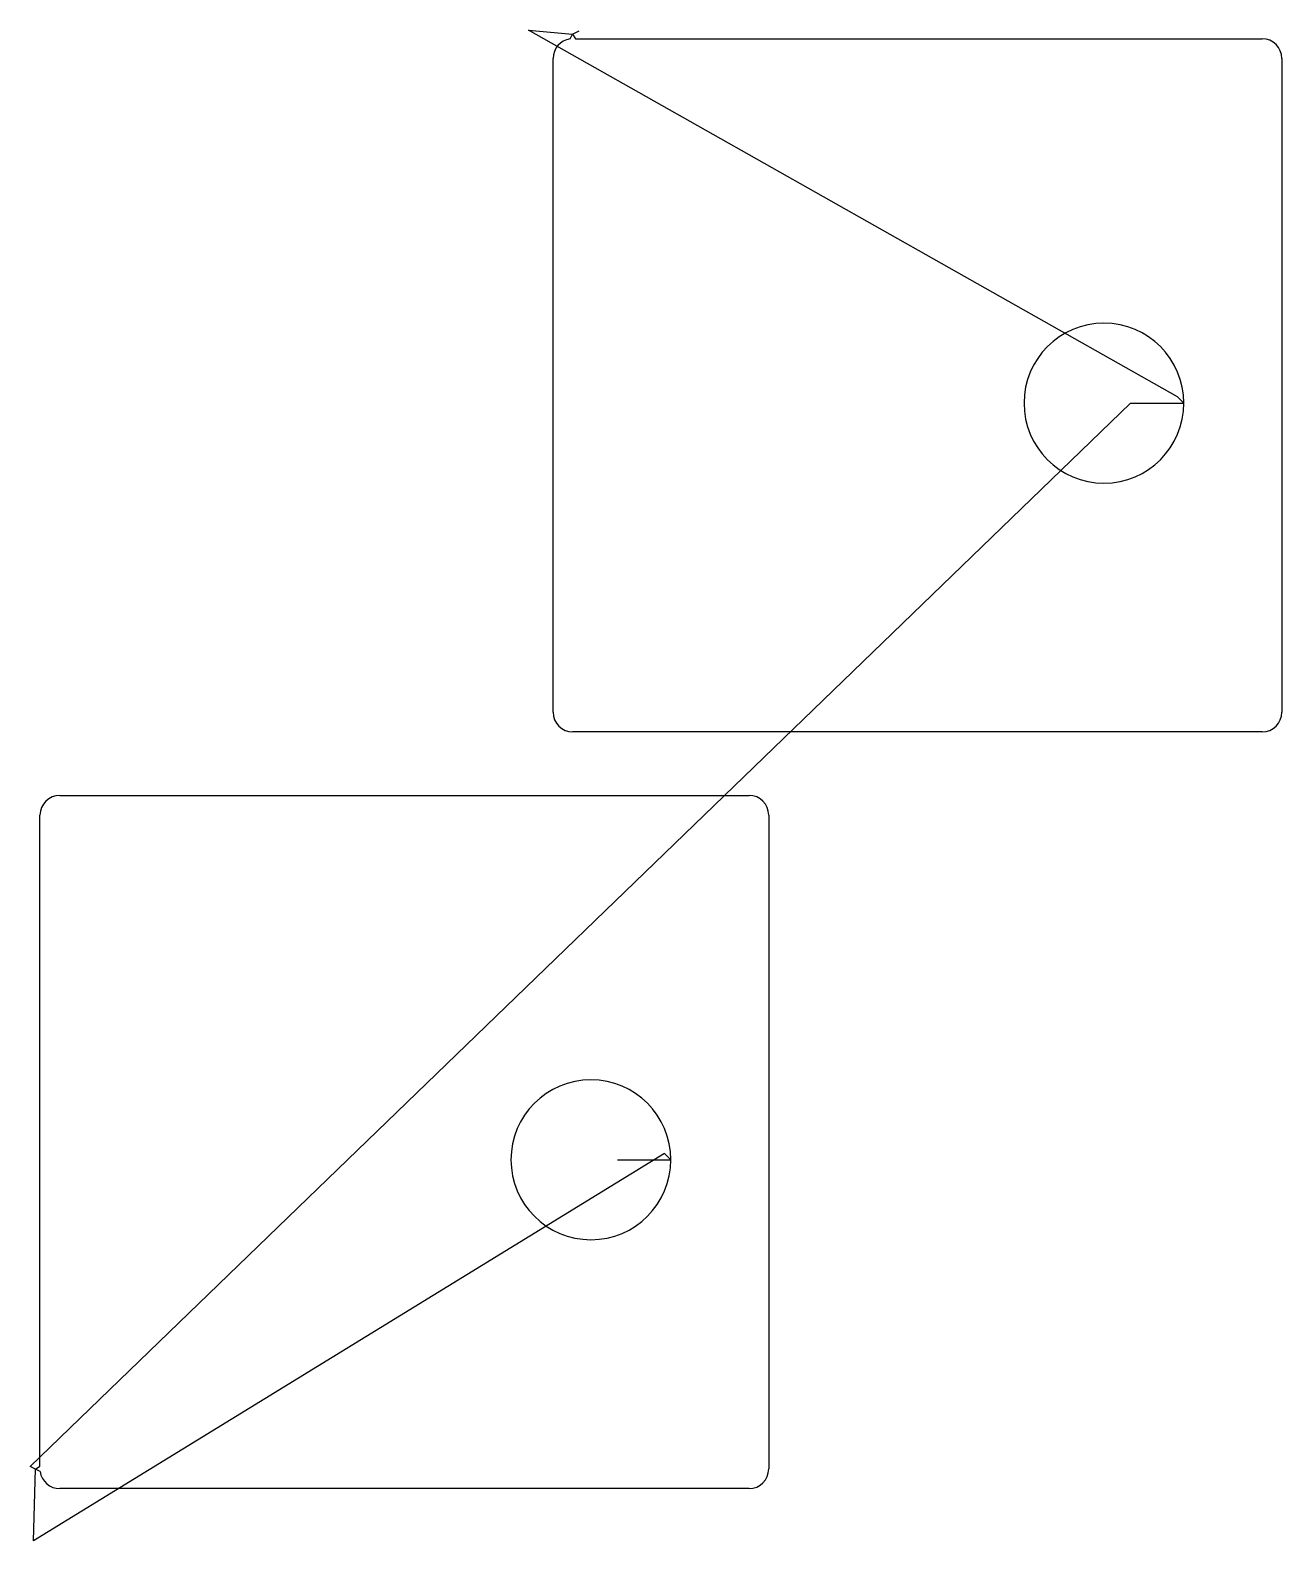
# Model space of a CAD drawing. Header units: metres. Extents: x 85 to 789, y 482 to 1332.
import ezdxf

# ---------------------------------------------------------------- set-up
doc = ezdxf.new("R2010")
doc.units = ezdxf.units.M

msp = doc.modelspace()

# ---------------------------------------------------------------- linework, layer by layer
at = {"layer": 'TOOL_0'}
for p, q in [((730.832, 1125.701), (365.444, 1332.079)), ((365.444, 1332.079), (390.28, 1329.813)), ((388.869, 1327.163), (390.28, 1329.812)), ((390.28, 1329.812), (393.88, 1331.671)), ((390.28, 1329.813), (391.867, 1327.265)), ((391.867, 1327.265), (778.367, 1327.265)), ((379.267, 948.165), (379.267, 1316.165)), ((789.467, 1316.165), (789.467, 948.165)), ((734.368, 1122.165), (730.832, 1125.701)), ((84.963, 523.545), (704.368, 1122.165)), ((704.368, 1122.165), (734.368, 1122.165)), ((778.367, 937.065), (390.367, 937.065)), ((101.568, 901.363), (489.568, 901.363)), ((90.468, 523.763), (90.468, 890.263)), ((500.668, 890.263), (500.668, 522.263)), ((442.033, 699.799), (86.849, 481.802)), ((445.569, 696.263), (442.033, 699.799)), ((415.569, 696.263), (445.569, 696.263)), ((87.921, 522.176), (84.963, 523.545)), ((86.849, 481.802), (87.92, 522.176)), ((87.92, 522.176), (90.468, 523.763)), ((90.57, 520.765), (87.921, 522.176)), ((489.568, 511.163), (101.568, 511.163))]:
    msp.add_line(p, q, dxfattribs=at)
for centre, radius, start, end in [((390.367, 1316.165), 11.1, 97.756332, 180), ((778.367, 1316.165), 11.1, 0, 90), ((689.368, 1122.165), 45, 0, 180), ((689.368, 1122.165), 45, 180, 0), ((390.367, 948.165), 11.1, 180, 270), ((778.367, 948.165), 11.1, 270, 0), ((101.568, 890.263), 11.1, 90, 180), ((489.568, 890.263), 11.1, 0, 90), ((400.569, 696.263), 45, 0, 180), ((400.569, 696.263), 45, 180, 0), ((101.568, 522.263), 11.1, 187.756332, 270), ((489.568, 522.263), 11.1, 270, 0)]:
    msp.add_arc(centre, radius, start, end, dxfattribs=at)

doc.saveas('drawing.dxf')
